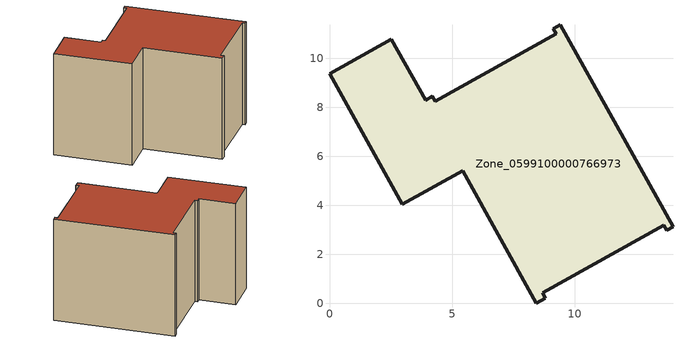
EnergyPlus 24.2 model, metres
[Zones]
Zone_0599100000766973
 floor ground (C_G): 14.02,3.12 13.76,2.97 13.65,3.18 8.7,0.42 8.81,0.21 8.44,0 5.44,5.4 2.98,4.03 0,9.36 2.52,10.77 3.92,8.28 4.2,8.45 4.32,8.24 9.26,11 9.14,11.21 9.42,11.36 z0
 wall outside (C_F): 8.81,0.21 8.7,0.42 13.65,3.18 13.76,2.97 14.02,3.12 9.42,11.36 9.14,11.21 9.26,11 4.32,8.24 4.2,8.45 3.92,8.28 2.52,10.77 0,9.36 2.98,4.03 5.44,5.4 8.44,0 8.81,0.21 z0:8.39
 roof outside (C_R): 5.44,5.4 8.44,0 8.81,0.21 8.7,0.42 13.65,3.18 13.76,2.97 14.02,3.12 9.42,11.36 9.14,11.21 9.26,11 4.32,8.24 4.2,8.45 3.92,8.28 2.52,10.77 0,9.36 2.98,4.03 z8.39
[BUILDING]
Pand.0599100000766973: North Axis=0; Terrain=City; Loads Convergence Tolerance Value=0.04; Temperature Convergence Tolerance Value=0.4; Solar Distribution=FullExterior; Maximum Number of Warmup Days=25; Minimum Number of Warmup Days=1
[Site:Location]
Rotterdam.The.Hague.AP_ZH_NLD Design_Conditions: Latitude=51.96; Longitude=4.45; Time Zone=1; Elevation=-4.5
[SITE:GROUNDTEMPERATURE:BUILDINGSURFACE]
18, 18, 18, 18, 18, 18, 18, 18, 18, 18, 18, 18
[MATERIAL] Thermal Absorptance=0.9; Solar Absorptance=0.7; Visible Absorptance=0.7
Name | Roughness | Thickness | Conductivity | Density | Specific Heat
G.TC.1965-1974 | MediumSmooth | 0.15 | 0.882353 | 540 | 1210
F.TC.1965-1974 | Rough | 0.3 | 0.697674 | 1920 | 840
R.TC.1965-1974 | MediumRough | 0.2 | 0.232558 | 1500 | 1000
[CONSTRUCTION]
C_G: G.TC.1965-1974
C_F: F.TC.1965-1974
C_R: R.TC.1965-1974
[ZONE]
Zone_0599100000766973: Type=1; Multiplier=1; Ceiling Height=Autocalculate; Volume=Autocalculate; Floor Area=autocalculate; Part of Total Floor Area=Yes
[ZONEINFILTRATION:DESIGNFLOWRATE]
Infil_Zone_0599100000766973: Zone or ZoneList or Space or SpaceList=Zone_0599100000766973; Schedule=AlwaysOn; Design Flow Rate Calculation Method=Flow/Area; Flow Rate per Floor Area=0.003; Constant Term Coefficient=1; Temperature Term Coefficient=0; Velocity Term Coefficient=0; Velocity Squared Term Coefficient=0
[HVACTEMPLATE:ZONE:IDEALLOADSAIRSYSTEM]
Zone_0599100000766973: Maximum Heating Supply Air Temperature=50; Minimum Cooling Supply Air Temperature=13; Maximum Heating Supply Air Humidity Ratio=0.0156; Minimum Cooling Supply Air Humidity Ratio=0.0077; Heating Limit=NoLimit; Cooling Limit=NoLimit; Dehumidification Control Type=ConstantSensibleHeatRatio; Cooling Sensible Heat Ratio=0.7; Dehumidification Setpoint=60; Humidification Control Type=None; Humidification Setpoint=30; Outdoor Air Method=None; Outdoor Air Flow Rate per Person=0.00944; Outdoor Air Flow Rate per Zone Floor Area=0; Outdoor Air Flow Rate per Zone=0; Demand Controlled Ventilation Type=None; Outdoor Air Economizer Type=NoEconomizer; Heat Recovery Type=None; Sensible Heat Recovery Effectiveness=0.7; Latent Heat Recovery Effectiveness=0.65
[ZONECONTROL:THERMOSTAT]
ThermostatControl_Zone_0599100000766973: Zone or ZoneList=Zone_0599100000766973; Control Type Schedule=DualSetpointControlType; Control 1=Thermostat_Zone_0599100000766973; Temperature Difference Between Cutout And Setpoint=0
[THERMOSTATSETPOINT:DUALSETPOINT]
Thermostat_Zone_0599100000766973: Heating Setpoint Temperature Schedule=HeatingSetpoint_Zone_0599100000766973; Cooling Setpoint Temperature Schedule=CoolingSetpoint_Zone_0599100000766973
[SCHEDULE:COMPACT]
HeatingSetpoint_Zone_0599100000766973: Through: 12/31, For: AllDays, Until: 24:00, 21
CoolingSetpoint_Zone_0599100000766973: Through: 12/31, For: AllDays, Until: 24:00, 24
DualSetpointControlType: Through: 12/31, For: AllDays, Until: 24:00, 4
AlwaysOn: Through: 12/31, For: AllDays, Until: 24:00, 1
